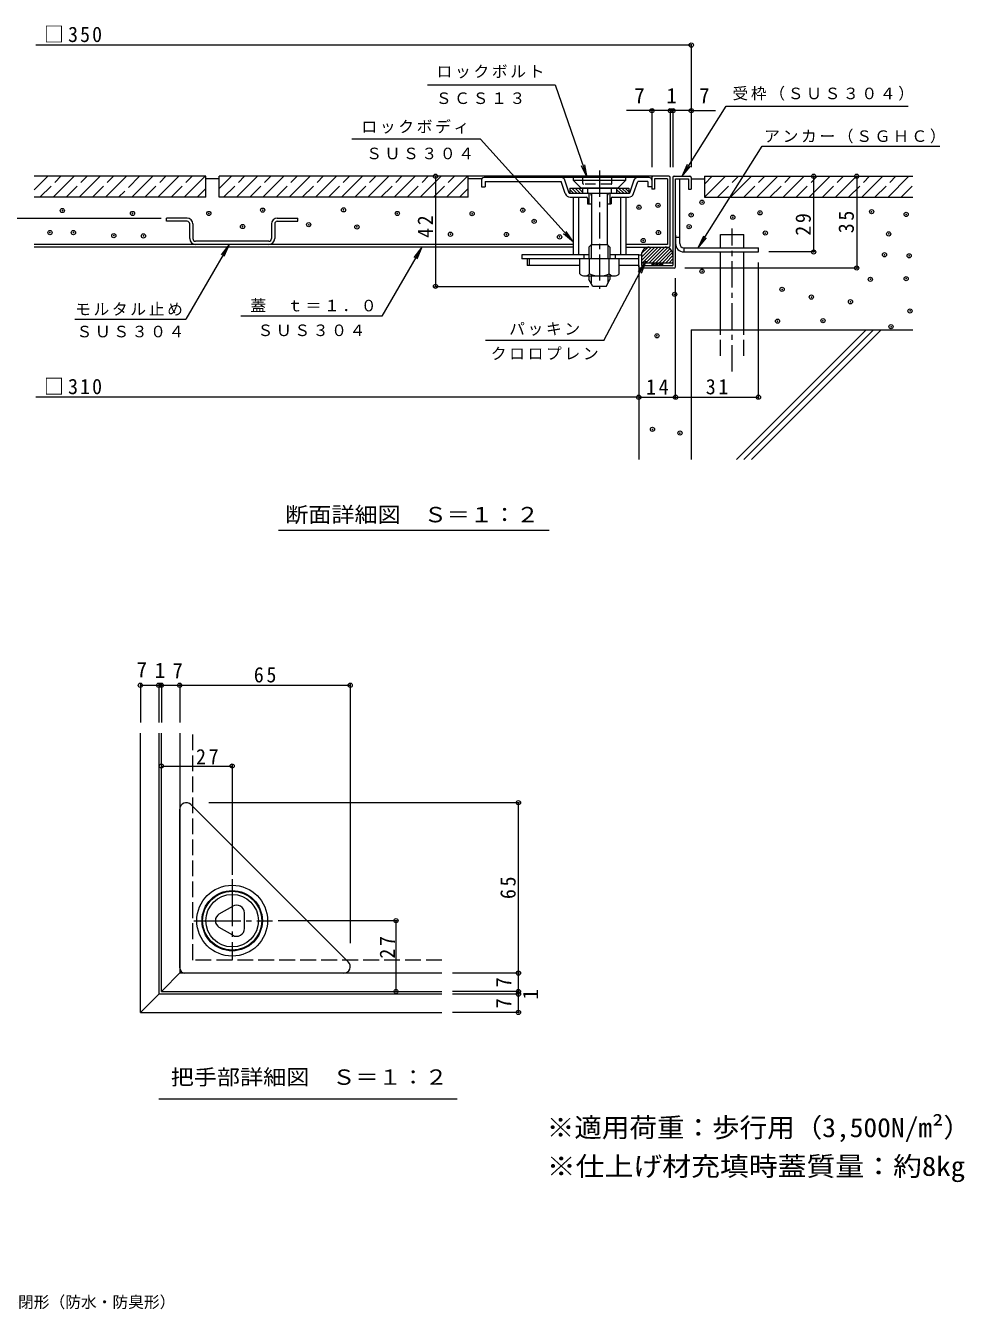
# Model space of a CAD drawing. Units: millimetres at full size; some dimension numbers follow another scale. Extents: x -330 to 348, y -272 to 242.
# Drawn here: x -9.9 to 347.9, y -264.3 to 225.2 of the extents above; entities that cross this region are included whole.
import ezdxf
from ezdxf.enums import TextEntityAlignment as Align

# ---------------------------------------------------------------- set-up
doc = ezdxf.new("R2010")
doc.units = ezdxf.units.MM
doc.header["$LTSCALE"] = 2
doc.header["$PDMODE"] = 32
doc.header["$PDSIZE"] = 1.6
for name, pattern in [('CHAIN1', [8, 5, -1, 1, -1]), ('CHAIN2', [12, 9, -1, 1, -1]), ('DASHED2', [3, 2, -1]), ('DASHED3', [4, 3, -1])]:
    doc.linetypes.add(name, pattern=pattern)
for name, color, linetype, lineweight in [('D-1', 2, 'Continuous', 9), ('D-2', 3, 'Continuous', 9), ('D-3', 2, 'Continuous', 9), ('D-4', 7, 'Continuous', 9), ('D-5', 7, 'Continuous', 9), ('D-6', 6, 'Continuous', 9)]:
    doc.layers.add(name, color=color, linetype=linetype, lineweight=lineweight)
doc.layers.add('F-4_F-4ﾚｲﾔ', color=3, linetype='Continuous')
doc.layers.add('F-F_F-Fﾚｲﾔ', color=7, linetype='Continuous')
doc.styles.add('ＭＳ ゴシック', font='')
doc.styles.get('ＭＳ ゴシック').set_extended_font_data('MS Gothic')

msp = doc.modelspace()

# ---------------------------------------------------------------- linework, layer by layer
at = {"layer": 'D-1'}
for p, q in [((236.846, 167.278), (236.846, 133.778)), ((237.341, 167.778), (243.346, 167.778)), ((237.846, 166.778), (242.846, 166.778)), ((237.846, 133.278), (237.846, 166.778)), ((239.446, 142.09), (239.446, 166.778)), ((242.846, 166.778), (242.846, 162.778)), ((243.846, 167.278), (243.846, 162.778)), ((242.846, 162.778), (243.846, 162.778)), ((237.846, 145.272), (237.846, 142.09)), ((237.846, 144.59), (239.446, 144.59)), ((223.846, 137.778), (224.846, 137.778)), ((223.846, 133.278), (223.846, 137.778)), ((224.846, 136.944), (228.68, 140.778)), ((224.846, 135.671), (229.953, 140.778)), ((224.846, 137.778), (224.846, 133.778)), ((224.884, 138.255), (227.369, 140.74)), ((225.226, 134.778), (231.226, 140.778)), ((226.498, 134.778), (232.498, 140.778)), ((227.771, 134.778), (233.771, 140.778)), ((227.846, 140.778), (233.846, 140.778)), ((229.044, 134.778), (234.866, 140.6)), ((230.317, 134.778), (235.686, 140.148)), ((231.59, 134.778), (236.306, 139.495)), ((232.862, 134.778), (236.721, 138.637)), ((234.135, 134.778), (236.846, 137.489)), ((241.046, 140.49), (241.046, 138.89)), ((241.046, 140.49), (269.446, 140.49)), ((241.046, 138.89), (269.446, 138.89)), ((269.446, 138.89), (269.446, 140.49)), ((237.346, 132.778), (224.346, 132.778)), ((224.846, 134.778), (236.846, 134.778)), ((224.846, 133.778), (236.846, 133.778)), ((228.846, 134.101), (229.524, 134.778)), ((228.846, 134.778), (228.846, 133.778)), ((229.231, 133.778), (230.231, 134.778)), ((229.938, 133.778), (230.938, 134.778)), ((230.645, 133.778), (231.645, 134.778)), ((231.352, 133.778), (232.352, 134.778)), ((232.059, 133.778), (232.846, 134.565)), ((232.766, 133.778), (232.846, 133.858)), ((232.846, 134.778), (232.846, 133.778)), ((235.408, 134.778), (236.846, 136.216)), ((236.681, 134.778), (236.846, 134.944)), ((33.842, -151.085), (33.842, -44.546)), ((40.842, -44.546), (40.842, -144.085)), ((148.815, -144.085), (40.842, -144.085))]:
    msp.add_line(p, q, dxfattribs=at)
at = {"layer": 'D-1', "linetype": 'DASHED3'}
for p, q in [((53.843, -131.085), (53.843, -44.546)), ((148.815, -131.085), (53.843, -131.085))]:
    msp.add_line(p, q, dxfattribs=at)
at = {"layer": 'D-1'}
msp.add_lwpolyline([(40.842, -144.085), (33.842, -151.085), (148.815, -151.085)], dxfattribs=at)
for centre, radius, start, end in [((237.346, 167.278), 0.5, 90, 180), ((243.346, 167.278), 0.5, 0, 90), ((241.046, 142.09), 3.2, 180, 270), ((241.046, 142.09), 1.6, 180, 270), ((227.846, 137.778), 3, 90, 180), ((233.846, 137.778), 3, 0, 90), ((224.346, 133.278), 0.5, 180, 270), ((237.346, 133.278), 0.5, 270, 0)]:
    msp.add_arc(centre, radius, start, end, dxfattribs=at)
at = {"layer": 'D-2'}
for p, q in [((227.846, 167.278), (164.846, 167.278)), ((228.846, 167.278), (228.846, 162.778)), ((235.346, 167.778), (229.346, 167.778)), ((229.846, 166.778), (229.846, 162.778)), ((234.846, 166.778), (229.846, 166.778)), ((234.846, 166.778), (234.846, 141.778)), ((235.846, 141.278), (235.846, 167.278)), ((163.846, 166.278), (163.846, 163.778)), ((163.846, 163.778), (165.346, 163.778)), ((165.346, 165.778), (165.346, 163.778)), ((165.346, 165.778), (194.265, 165.778)), ((195.809, 161.146), (194.265, 165.778)), ((197.346, 161.278), (195.688, 166.252)), ((197.596, 163.278), (197.596, 161.278)), ((197.596, 163.278), (220.096, 163.278)), ((198.993, 161.278), (197.596, 162.675)), ((200.266, 161.278), (198.266, 163.278)), ((201.539, 161.278), (199.539, 163.278)), ((202.346, 161.743), (200.811, 163.278)), ((202.346, 163.016), (202.084, 163.278)), ((202.346, 163.278), (202.346, 161.278)), ((204.346, 163.278), (204.346, 161.278)), ((213.346, 163.278), (213.346, 161.278)), ((215.346, 163.278), (215.346, 161.278)), ((216.812, 161.278), (215.346, 162.744)), ((218.085, 161.278), (216.085, 163.278)), ((219.358, 161.278), (217.358, 163.278)), ((220.096, 161.813), (218.631, 163.278)), ((220.096, 163.086), (219.903, 163.278)), ((220.096, 163.278), (220.096, 161.278)), ((222.004, 166.253), (220.346, 161.278)), ((221.883, 161.146), (223.427, 165.778)), ((227.346, 165.778), (223.427, 165.778)), ((227.346, 165.778), (227.346, 163.778)), ((228.846, 163.778), (227.346, 163.778)), ((228.846, 166.278), (228.846, 163.778)), ((229.846, 162.778), (228.846, 162.778)), ((197.346, 161.278), (220.346, 161.278)), ((197.72, 161.278), (197.596, 161.402)), ((197.706, 159.778), (203.846, 159.778)), ((198.846, 159.778), (198.846, 137.778)), ((200.846, 159.778), (200.846, 137.778)), ((204.346, 161.278), (213.346, 161.278)), ((204.346, 159.278), (204.346, 157.278)), ((204.346, 157.278), (205.846, 157.278)), ((204.846, 161.278), (204.846, 157.278)), ((205.846, 161.278), (205.846, 141.778)), ((211.846, 161.278), (211.846, 141.778)), ((211.846, 157.278), (213.346, 157.278)), ((212.846, 161.278), (212.846, 157.278)), ((213.346, 159.278), (213.346, 157.278)), ((213.846, 159.778), (219.986, 159.778)), ((215.539, 161.278), (215.346, 161.471)), ((216.846, 159.778), (216.846, 137.778)), ((218.846, 159.778), (218.846, 137.778)), ((198.846, 141.778), (-6.58, 141.778)), ((198.846, 140.778), (-6.58, 140.778)), ((179.298, 137.778), (179.298, 136.278)), ((204.846, 137.778), (179.298, 137.778)), ((202.846, 137.778), (202.846, 136.278)), ((205.846, 141.778), (204.846, 140.778)), ((204.846, 140.778), (204.846, 136.278)), ((205.658, 141.59), (205.658, 136.278)), ((205.846, 141.778), (211.846, 141.778)), ((211.846, 141.778), (212.846, 140.778)), ((212.034, 141.59), (212.034, 136.278)), ((212.846, 140.778), (212.846, 136.278)), ((223.846, 137.778), (212.846, 137.778)), ((214.846, 137.778), (214.846, 136.278)), ((234.846, 141.778), (218.846, 141.778)), ((218.846, 140.778), (235.346, 140.778)), ((223.846, 136.278), (179.298, 136.278)), ((181.342, 136.278), (181.342, 133.778)), ((201.346, 133.778), (181.342, 133.778)), ((182.049, 136.278), (182.049, 133.778)), ((201.346, 130.5), (201.346, 136.278)), ((205.099, 130.5), (205.099, 136.278)), ((212.593, 130.5), (212.593, 136.278)), ((216.346, 130.5), (216.346, 136.278)), ((223.846, 133.778), (216.346, 133.778)), ((203.223, 129.778), (214.47, 129.778)), ((204.846, 129.778), (204.846, 128.376)), ((206.346, 125.778), (204.846, 128.376)), ((205.658, 129.778), (205.658, 126.97)), ((211.346, 125.778), (212.846, 128.376)), ((212.034, 129.778), (212.034, 126.97)), ((212.846, 129.778), (212.846, 128.376)), ((211.346, 125.778), (206.346, 125.778)), ((41.843, -143.085), (41.843, -44.546)), ((48.843, -44.546), (48.843, -136.085)), ((113.11, -131.818), (53.11, -71.817)), ((48.843, -134.085), (48.843, -73.585)), ((63.942, -113.487), (69.042, -110.543)), ((73.542, -119.03), (73.542, -113.141)), ((69.042, -121.628), (63.942, -118.683)), ((49.428, -135.5), (41.843, -143.085)), ((148.815, -136.085), (48.843, -136.085)), ((104.6, -136.085), (50.843, -136.085)), ((111.343, -136.085), (104.6, -136.085)), ((41.843, -143.085), (148.815, -143.085))]:
    msp.add_line(p, q, dxfattribs=at)
at = {"layer": 'D-2', "linetype": 'CHAIN1'}
msp.add_line((208.846, 169.97), (208.846, 124.794), dxfattribs=at)
at = {"layer": 'D-2', "linetype": 'CHAIN2'}
for p, q in [((68.842, -100.214), (68.842, -131.112)), ((54.197, -116.085), (84.218, -116.085))]:
    msp.add_line(p, q, dxfattribs=at)
at = {"layer": 'D-2'}
for radius in [13.5, 11.5, 11.25, 10]:
    msp.add_circle((68.842, -116.085), radius, dxfattribs=at)
for centre, radius, start, end in [((164.846, 166.278), 1, 90, 180), ((194.265, 165.778), 1.5, 18.43449, 90), ((223.427, 165.778), 1.5, 90, 161.56551), ((227.846, 166.278), 1, 0, 90), ((229.346, 167.278), 0.5, 90, 180), ((235.346, 167.278), 0.5, 0, 90), ((197.706, 161.778), 0.5, 198.43449, 270), ((219.986, 161.778), 0.5, 270, 341.56551), ((197.706, 161.778), 2, 198.43449, 270), ((203.846, 159.278), 0.5, 0, 90), ((204.846, 160.278), 1, 0, 90), ((212.846, 160.278), 1, 90, 180), ((213.846, 159.278), 0.5, 90, 180), ((219.986, 161.778), 2, 270, 341.56551), ((235.346, 141.278), 0.5, 270, 0), ((203.223, 132.578), 2.8, 227.92537, 312.07443), ((208.846, 139.868), 10.089, 248.19786, 291.80214), ((214.47, 132.578), 2.8, 227.92572, 312.07428), ((51.343, -73.585), 2.5, 45, 180), ((70.542, -113.141), 3, 0, 120.00055), ((65.442, -116.085), 3, 120.00055, 239.99945), ((70.542, -119.03), 3, 239.99945, 0), ((111.343, -133.585), 2.5, 270, 45), ((50.843, -134.085), 2, 180, 270)]:
    msp.add_arc(centre, radius, start, end, dxfattribs=at)
at = {"layer": 'D-3'}
for p, q in [((43.846, 150.578), (43.846, 151.778)), ((51.646, 151.778), (43.846, 151.778)), ((86.046, 151.778), (93.846, 151.778)), ((93.846, 150.578), (93.846, 151.778)), ((51.646, 150.578), (43.846, 150.578)), ((52.646, 143.978), (52.646, 149.578)), ((53.846, 149.578), (53.846, 143.978)), ((83.846, 149.578), (83.846, 143.978)), ((85.046, 149.578), (85.046, 143.978)), ((86.046, 150.578), (93.846, 150.578)), ((82.846, 142.978), (54.846, 142.978))]:
    msp.add_line(p, q, dxfattribs=at)
for centre, radius, start, end in [((51.646, 149.578), 2.2, 0, 90), ((86.046, 149.578), 2.2, 90, 180), ((51.646, 149.578), 1, 0, 90), ((86.046, 149.578), 1, 90, 180), ((54.846, 143.978), 2.2, 180, 270), ((54.846, 143.978), 1, 180, 270), ((82.846, 143.978), 1, 270, 0), ((82.846, 143.978), 2.2, 270, 0)]:
    msp.add_arc(centre, radius, start, end, dxfattribs=at)
at = {"layer": 'D-4'}
for p, q in [((243.846, 217.778), (-6.049, 217.778)), ((243.846, 218.178), (243.846, 171.278)), ((228.846, 192.778), (219.216, 192.778)), ((228.846, 193.178), (228.846, 171.286)), ((235.846, 192.778), (228.846, 192.778)), ((235.846, 193.178), (235.846, 171.278)), ((236.846, 192.778), (235.846, 192.778)), ((236.846, 193.178), (236.846, 171.278)), ((243.846, 192.778), (236.846, 192.778)), ((243.846, 192.778), (253.044, 192.778)), ((146.346, 167.778), (146.346, 125.778)), ((290.506, 167.778), (290.506, 138.89)), ((306.916, 167.778), (306.916, 132.778)), ((-31.503, 151.778), (41.809, 151.778)), ((290.906, 138.89), (273.446, 138.89)), ((307.316, 132.778), (241.346, 132.778)), ((269.446, 83.118), (269.446, 134.89)), ((237.846, 83.118), (237.846, 128.898)), ((145.946, 125.778), (204.846, 125.778)), ((223.846, 83.518), (-6.049, 83.518)), ((223.846, 83.518), (237.846, 83.518)), ((237.846, 83.518), (269.446, 83.518)), ((33.842, -25.913), (33.842, -40.546)), ((33.842, -26.313), (40.842, -26.313)), ((40.842, -25.913), (40.842, -40.546)), ((40.842, -26.313), (41.843, -26.313)), ((41.843, -25.913), (41.843, -40.546)), ((41.843, -26.313), (48.843, -26.313)), ((48.843, -25.913), (48.843, -40.546)), ((48.843, -26.313), (113.843, -26.313)), ((113.843, -25.913), (113.843, -124.691)), ((41.843, -57.117), (68.842, -57.117)), ((68.842, -56.717), (68.842, -98.585)), ((178.38, -71.085), (59.916, -71.085)), ((177.98, -136.085), (177.98, -71.085)), ((131.696, -116.085), (86.342, -116.085)), ((131.296, -143.085), (131.296, -116.085)), ((178.38, -136.085), (152.815, -136.085)), ((177.98, -143.085), (177.98, -136.085)), ((178.38, -143.085), (152.815, -143.085)), ((178.38, -144.085), (152.815, -144.085)), ((177.98, -144.085), (177.98, -143.085)), ((177.98, -151.085), (177.98, -144.085)), ((178.38, -151.085), (152.815, -151.085)), ((40.857, -183.97), (154.649, -183.97))]:
    msp.add_line(p, q, dxfattribs=at)
for p in [(243.846, 217.778), (228.846, 192.778), (235.846, 192.778), (236.846, 192.778), (243.846, 192.778), (146.346, 167.778), (290.506, 167.778), (306.916, 167.778), (290.506, 138.89), (306.916, 132.778), (146.346, 125.778), (223.846, 83.518), (237.846, 83.518), (269.446, 83.518), (33.842, -26.313), (40.842, -26.313), (41.843, -26.313), (48.843, -26.313), (113.843, -26.313), (41.843, -57.117), (68.842, -57.117), (177.98, -71.085), (131.296, -116.085), (177.98, -136.085), (131.296, -143.085), (177.98, -143.085), (177.98, -144.085), (177.98, -151.085)]:
    msp.add_point(p, dxfattribs=at)
at = {"layer": 'D-5'}
for p, q in [((240.346, 167.778), (257.166, 194.487)), ((257.166, 194.487), (326.584, 194.487)), ((163.514, 181.962), (114.479, 181.962)), ((163.514, 181.962), (199.003, 142.623)), ((246.493, 140.49), (270.885, 179.223)), ((270.885, 179.223), (338.632, 179.223)), ((204.221, 167.278), (201.98, 171.748)), ((240.346, 167.778), (242.435, 172.321)), ((240.346, 167.778), (243.54, 171.625)), ((199.003, 142.623), (195.197, 145.867)), ((199.003, 142.623), (196.167, 146.741)), ((246.493, 140.49), (248.582, 145.033)), ((246.493, 140.49), (249.687, 144.337)), ((67.634, 141.778), (51.171, 113.264)), ((67.634, 141.778), (64.59, 137.811)), ((67.634, 141.778), (65.72, 137.159)), ((141.13, 140.778), (125.937, 114.464)), ((141.13, 140.778), (138.086, 136.811)), ((141.13, 140.778), (139.216, 136.159)), ((210.464, 105.149), (226.513, 135.338)), ((226.513, 135.338), (223.61, 131.267)), ((226.513, 135.338), (224.762, 130.654)), ((8.85, 113.264), (51.171, 113.264)), ((125.937, 114.464), (72.081, 114.464)), ((210.464, 105.149), (165.408, 105.149)), ((86.501, 32.764), (189.641, 32.764))]:
    msp.add_line(p, q, dxfattribs=at)
at = {"layer": 'D-5', "color": 2}
for p, q in [((198.846, 167.278), (198.846, 166.278)), ((218.846, 166.278), (218.846, 167.278)), ((198.846, 166.278), (218.846, 166.278)), ((198.846, 166.278), (201.846, 163.278)), ((215.846, 163.278), (201.846, 163.278)), ((218.846, 166.278), (215.846, 163.278))]:
    msp.add_line(p, q, dxfattribs=at)
at = {"layer": 'D-5', "color": 2, "linetype": 'DASHED2'}
for p, q in [((202.546, 164.978), (202.546, 167.278)), ((213.571, 164.978), (213.571, 167.278)), ((213.371, 164.778), (202.746, 164.778))]:
    msp.add_line(p, q, dxfattribs=at)
at = {"layer": 'D-5'}
msp.add_lwpolyline([(143.261, 202.661), (191.949, 202.661), (204.221, 167.278), (203.214, 172.176)], dxfattribs=at)
at = {"layer": 'D-5', "color": 2, "linetype": 'DASHED2'}
for centre, start, end in [((202.746, 164.978), 180, 270), ((213.371, 164.978), 270, 0)]:
    msp.add_arc(centre, 0.2, start, end, dxfattribs=at)
at = {"layer": 'D-6'}
for p, q in [((-6.58, 162.642), (-1.444, 167.778)), ((58.846, 167.778), (-6.58, 167.778)), ((0.556, 159.778), (8.556, 167.778)), ((10.556, 159.778), (18.556, 167.778)), ((20.556, 159.778), (28.556, 167.778)), ((30.556, 159.778), (38.556, 167.778)), ((40.556, 159.778), (48.556, 167.778)), ((50.556, 159.778), (58.556, 167.778)), ((58.846, 159.778), (58.846, 167.778)), ((63.846, 166.778), (58.846, 166.778)), ((63.846, 163.068), (68.556, 167.778)), ((63.846, 159.778), (63.846, 167.778)), ((229.346, 167.778), (63.846, 167.778)), ((70.556, 159.778), (78.556, 167.778)), ((80.556, 159.778), (88.556, 167.778)), ((90.556, 159.778), (98.556, 167.778)), ((100.556, 159.778), (108.556, 167.778)), ((110.556, 159.778), (118.556, 167.778)), ((120.556, 159.778), (128.556, 167.778)), ((130.556, 159.778), (138.556, 167.778)), ((140.556, 159.778), (148.556, 167.778)), ((150.556, 159.778), (158.556, 167.778)), ((158.846, 159.778), (158.846, 167.778)), ((163.98, 166.778), (158.846, 166.778)), ((243.846, 166.778), (248.846, 166.778)), ((248.846, 164.778), (251.846, 167.778)), ((248.846, 159.778), (256.846, 167.778)), ((248.846, 167.778), (248.846, 159.778)), ((248.846, 167.778), (328.249, 167.778)), ((258.846, 159.778), (266.846, 167.778)), ((268.846, 159.778), (276.846, 167.778)), ((278.846, 159.778), (286.846, 167.778)), ((288.846, 159.778), (296.846, 167.778)), ((298.846, 159.778), (306.846, 167.778)), ((308.846, 159.778), (316.846, 167.778)), ((318.846, 159.778), (326.846, 167.778)), ((58.846, 159.778), (-6.58, 159.778)), ((158.846, 159.778), (63.846, 159.778)), ((248.846, 159.778), (328.249, 159.778)), ((254.946, 145.49), (263.946, 145.49)), ((254.946, 140.49), (254.946, 145.49)), ((263.946, 140.49), (263.946, 145.49)), ((254.946, 109.248), (254.946, 138.89)), ((263.946, 109.248), (263.946, 138.89)), ((223.846, 133.778), (223.846, 59.81)), ((243.846, 109.248), (328.249, 109.248)), ((243.846, 109.248), (243.846, 59.81)), ((261.107, 59.81), (310.545, 109.248)), ((263.936, 59.81), (313.374, 109.248)), ((266.764, 59.81), (316.202, 109.248))]:
    msp.add_line(p, q, dxfattribs=at)
at = {"layer": 'D-6', "linetype": 'DASHED3'}
for p, q in [((-4.444, 159.778), (3.556, 167.778)), ((5.556, 159.778), (13.556, 167.778)), ((15.556, 159.778), (23.556, 167.778)), ((33.556, 167.778), (25.556, 159.778)), ((35.556, 159.778), (43.556, 167.778)), ((45.556, 159.778), (53.556, 167.778)), ((65.556, 159.778), (73.556, 167.778)), ((75.556, 159.778), (83.556, 167.778)), ((85.556, 159.778), (93.556, 167.778)), ((95.556, 159.778), (103.556, 167.778)), ((105.556, 159.778), (113.556, 167.778)), ((115.556, 159.778), (123.556, 167.778)), ((125.556, 159.778), (133.556, 167.778)), ((135.556, 159.778), (143.556, 167.778)), ((145.556, 159.778), (153.556, 167.778)), ((253.846, 159.778), (261.846, 167.778)), ((263.846, 159.778), (271.846, 167.778)), ((273.846, 159.778), (281.846, 167.778)), ((283.846, 159.778), (291.846, 167.778)), ((293.846, 159.778), (301.846, 167.778)), ((303.846, 159.778), (311.846, 167.778)), ((313.846, 159.778), (321.846, 167.778)), ((55.556, 159.778), (58.846, 163.068)), ((155.556, 159.778), (158.846, 163.068)), ((323.846, 159.778), (328.249, 164.181)), ((254.946, 99.351), (254.946, 109.248)), ((263.946, 99.351), (263.946, 109.248))]:
    msp.add_line(p, q, dxfattribs=at)
at = {"layer": 'D-6', "linetype": 'CHAIN1'}
msp.add_line((259.446, 93.353), (259.446, 147.887), dxfattribs=at)
at = {"layer": 'D-6'}
for p in [(223.911, 155.962), (231.173, 156.657), (247.953, 157.845), (4.121, 154.682), (30.867, 153.567), (59.946, 153.567), (80.473, 154.85), (111.293, 154.935), (131.79, 153.567), (160.303, 153.484), (179.607, 154.828), (243.813, 153.01), (259.669, 152.147), (270.03, 153.795), (312.611, 154.257), (325.771, 153.207), (-0.604, 146.282), (8.321, 146.282), (72.812, 148.58), (98.006, 149.291), (116.395, 148.435), (183.962, 150.574), (231.329, 146.293), (243.028, 148.536), (272.071, 146.102), (23.707, 145.125), (35.023, 145.009), (152.061, 145.649), (173.381, 145.556), (193.647, 144.629), (225.532, 143.259), (319.102, 145.78), (317.512, 137.832), (326.917, 137.435), (247.953, 131.563), (312.114, 128.47), (325.771, 128.728), (237.521, 122.715), (278.463, 124.625), (289.634, 121.691), (304.523, 119.915), (276.741, 112.507), (294.049, 112.684), (327.252, 116.393), (230.774, 106.912), (320.011, 110.388), (229.057, 71.241), (239.535, 69.866)]:
    msp.add_point(p, dxfattribs=at)

# ---------------------------------------------------------------- texts
at = {"layer": 'D-4', "color": 2, "style": 'ＭＳ ゴシック'}
for s, p in [('7', (222.091, 193.778)), ('1', (234.346, 193.778)), ('7', (246.841, 193.778)), ('7', (32.397, -25.048)), ('1', (39.343, -25.313)), ('7', (46.072, -25.413))]:
    msp.add_text(s, height=5.865, dxfattribs=at).set_placement(p, align=Align.BOTTOM_LEFT)
for s, p in [('7', (176.98, -141.585)), ('7', (176.98, -149.585)), ('1', (187.227, -146.164))]:
    msp.add_text(s, height=5.865, rotation=90, dxfattribs=at).set_placement(p, align=Align.BOTTOM_LEFT)
at = {"layer": 'D-4', "color": 2, "style": 'ＭＳ ゴシック', "width": 1.1}
msp.add_text('把手部詳細図\u3000Ｓ＝１：２', height=5.865, dxfattribs=at).set_placement((45.425, -180.42), align=Align.BOTTOM_LEFT)
at = {"layer": 'D-4', "color": 2, "char_height": 5.865, "attachment_point": 7, "style": 'ＭＳ ゴシック'}
for s, insert in [('\\T1.21;\\W0.95;□350', (-2.92, 218.778)), ('\\T1.21;\\W0.95;□310', (-2.92, 84.518)), ('\\T1.27;\\W0.95;14', (226.596, 84.518)), ('\\T1.27;\\W0.95;31', (249.396, 84.518)), ('\\T1.27;\\W0.95;65', (77.093, -25.313)), ('\\T1.27;\\W0.95;27', (55.065, -56.485))]:
    msp.add_mtext(s, dxfattribs=dict(at, insert=insert))
at = {"layer": 'D-4', "color": 2, "char_height": 5.865, "attachment_point": 7, "rotation": 90, "style": 'ＭＳ ゴシック'}
for s, insert in [('\\T1.27;\\W0.95;42', (145.361, 144.254)), ('\\T1.27;\\W0.95;29', (289.506, 145.084)), ('\\T1.27;\\W0.95;35', (305.916, 146.028)), ('\\T1.27;\\W0.95;65', (176.98, -107.835)), ('\\T1.27;\\W0.95;27', (130.917, -130.567))]:
    msp.add_mtext(s, dxfattribs=dict(at, insert=insert))
at = {"layer": 'D-5', "color": 2, "style": 'ＭＳ ゴシック', "width": 1.1}
msp.add_text('断面詳細図\u3000Ｓ＝１：２', height=5.865, dxfattribs=at).set_placement((89.071, 34.052), align=Align.BOTTOM_LEFT)
at = {"layer": 'D-5', "char_height": 4.399, "attachment_point": 7, "style": 'ＭＳ ゴシック'}
for s, insert in [('\\T1.17;ロックボルト', (146.773, 205.061)), ('\\T1.17;受枠（ＳＵＳ３０４）', (259.57, 196.565)), ('\\T1.17;ＳＣＳ１３', (146.487, 195.238)), ('\\T1.17;ロックボディ', (118.117, 183.998)), ('\\T1.17;アンカー（ＳＧＨＣ）', (271.639, 180.282)), ('\\T1.17;ＳＵＳ３０４', (119.936, 174.175)), ('\\T1.17;モルタル止め', (8.961, 114.615)), ('\\T1.17;蓋\u3000ｔ＝１．０', (75.775, 115.985)), ('\\T1.17;ＳＵＳ３０４', (9.511, 106.271)), ('\\T1.17;ＳＵＳ３０４', (78.509, 106.748)), ('\\T1.17;パッキン', (174.436, 106.941)), ('\\T1.17;クロロプレン', (167.436, 97.693))]:
    msp.add_mtext(s, dxfattribs=dict(at, insert=insert))
at = {"layer": 'F-4_F-4ﾚｲﾔ', "style": 'ＭＳ ゴシック'}
for s, width, p in [('※適用荷重：歩行用（3,500N/m²）', 1.05, (188.772, -200.836)), ('※仕上げ材充填時蓋質量：約8kg', 1.1, (188.772, -215.588))]:
    msp.add_text(s, height=7.331, dxfattribs=dict(at, width=width)).set_placement(p, align=Align.BOTTOM_LEFT)
at = {"layer": 'F-F_F-Fﾚｲﾔ', "style": 'ＭＳ ゴシック'}
msp.add_text('フロアーハッチ\u3000充填用（充填深さ：16mm）屋内外用\u3000密閉形（防水・防臭形）\u3000', height=4.399, dxfattribs=at).set_placement((-168.777, -265.015), align=Align.BOTTOM_LEFT)

doc.saveas('drawing.dxf')
